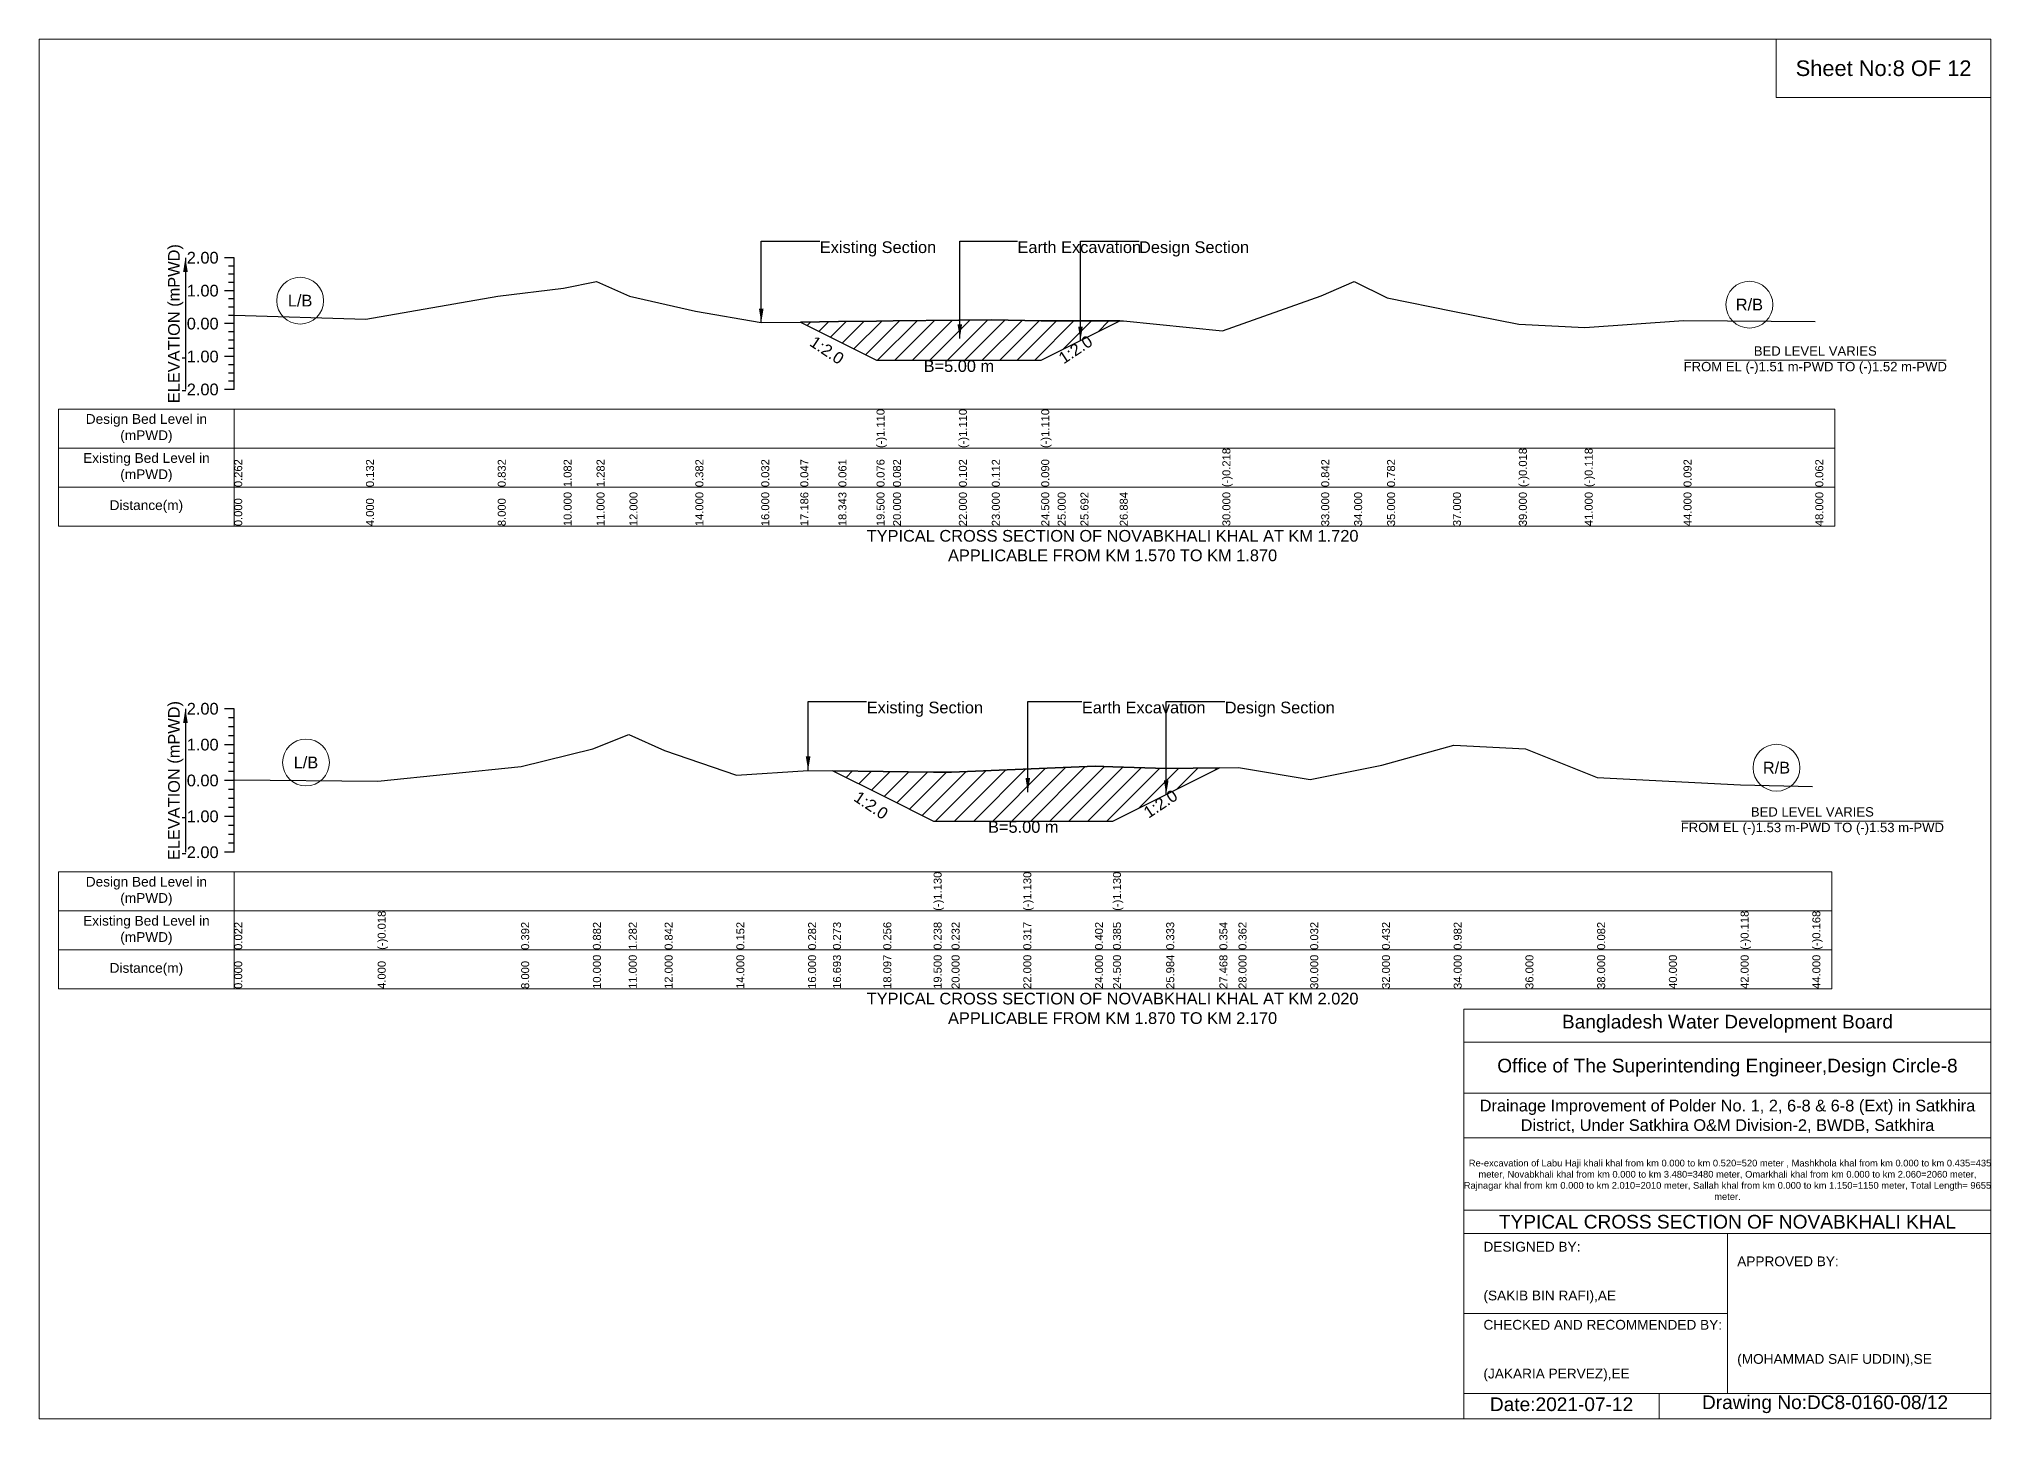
# Model space of a CAD drawing. Header units: inches. Extents: x 91000 to 648000, y -5656 to 141.
# Drawn here: x 320000 to 328000, y -5656 to 0 of the extents above; entities that cross this region are included whole.
import ezdxf

# ---------------------------------------------------------------- set-up
doc = ezdxf.new("R2010")
doc.units = ezdxf.units.IN
doc.header["$LTSCALE"] = 7
doc.header["$MEASUREMENT"] = 0
for name, color, linetype, lineweight in [('Cross section Data Border', 7, 'Continuous', 9), ('Cross Section Labels', 7, 'Continuous', 9), ('Existing_Bed_Level for Xsection', 7, 'Continuous', 25)]:
    doc.layers.add(name, color=color, linetype=linetype, lineweight=lineweight)
doc.styles.get("Standard").update_dxf_attribs({"font": 'arial.ttf'})
doc.dimstyles.get("Standard").update_dxf_attribs({"dimtxt": 0.18, "dimasz": 0.18, "dimexe": 0.18, "dimexo": 0.0625, "dimgap": 0.09, "dimtad": 0, "dimtih": 1, "dimtoh": 1, "dimdec": 4, "dimzin": 0, "dimdsep": 46, "dimtxsty": 'Standard', "dimcen": 0.09, "dimadec": 0, "dimazin": 0, "dimtfac": 1, "dimtdec": 4, "dimtofl": 0, "dimtmove": 0, "dimatfit": 3, "dimfxl": 1, "dimtolj": 1, "dimtzin": 0, "dimarcsym": 0})

msp = doc.modelspace()

# ---------------------------------------------------------------- hatches: boundary and pattern name
at = {"layer": 'Existing_Bed_Level for Xsection'}
h = msp.add_hatch(dxfattribs=at)
h.set_pattern_fill('ANSI31', color=256, scale=405, style=0)
h.paths.add_polyline_path([(323120.2, -1160.2), (323276.3, -1238.3), (323432.5, -1316.4), (323500, -1316.4), (323770, -1316.4), (323905, -1316.4), (324107.5, -1316.4), (324175, -1282.7), (324268.4, -1236), (324429.3, -1155.5), (324268.4, -1155.5), (324175, -1155.5), (324107.5, -1154.5), (323905, -1151.5), (323770, -1152.8), (323500, -1155.5), (323432.5, -1156.3), (323276.3, -1158.3)])
h = msp.add_hatch(dxfattribs=at)
h.set_pattern_fill('ANSI31', color=256, scale=441, style=0)
h.paths.add_polyline_path([(323253.9, -2999.1), (323460.2, -3102.3), (323666.5, -3205.4), (323740, -3205.4), (324034, -3205.4), (324328, -3205.4), (324401.5, -3205.4), (324619.7, -3096.3), (324622, -3095.2), (324837.8, -2987.3), (324622, -2990.5), (324619.7, -2990.4), (324401.5, -2982.8), (324328, -2980.2), (324034, -2992.7), (323740, -3005.2), (323666.5, -3004.3), (323460.2, -3001.7)])

# ---------------------------------------------------------------- linework, layer by layer
at = {"layer": 'Cross section Data Border'}
for points in [[(320080, -1516.6), (327360, -1516.6), (327360, -1996.6), (320080, -1996.6)], [(320080, -3413.3), (327348, -3413.3), (327348, -3893.3), (320080, -3893.3)]]:
    msp.add_lwpolyline(points, close=True, dxfattribs=at)
for points in [[(320800, -1516.6), (320800, -1996.6)], [(320080, -1676.6), (327360, -1676.6)], [(320080, -1836.6), (327360, -1836.6)], [(320800, -3413.3), (320800, -3893.3)], [(320080, -3573.3), (327348, -3573.3)], [(320080, -3733.3), (327348, -3733.3)]]:
    msp.add_lwpolyline(points, dxfattribs=at)
at = {"layer": 'Cross Section Labels'}
for points in [[(320000, 0), (328000, 0), (328000, -5656), (320000, -5656)], [(327120, 0), (328000, 0), (328000, -240), (327120, -240)]]:
    msp.add_lwpolyline(points, close=True, dxfattribs=at)
for points in [[(326744.2, -1316.4), (327815.8, -1316.4)], [(326732.2, -3205.4), (327803.8, -3205.4)], [(325840, -5656), (325840, -3976), (328000, -3976)], [(325840, -4112), (328000, -4112)], [(325840, -4320), (328000, -4320)], [(325840, -4504), (328000, -4504)], [(325840, -4800), (328000, -4800)], [(325840, -4896), (328000, -4896)], [(326920, -4896), (326920, -5552)], [(325840, -5224), (326920, -5224)], [(325840, -5552), (328000, -5552)], [(326640, -5552), (326640, -5656)]]:
    msp.add_lwpolyline(points, dxfattribs=at)
for centre in [(321070, -1072.5), (327010, -1088.7), (321094, -2965.5), (327121, -2986.8)]:
    msp.add_circle(centre, 96, dxfattribs=at)
at = {"layer": 'Existing_Bed_Level for Xsection'}
for points in [[(320800, -896.6), (320760, -896.6)], [(320800, -930.3), (320776, -930.3)], [(320800, -1436.6), (320800, -1301.6), (320800, -1166.6), (320800, -1031.6), (320800, -896.6)], [(320800, -1031.6), (320760, -1031.6)], [(320800, -964.1), (320776, -964.1)], [(320800, -997.8), (320776, -997.8)], [(320800, -1131.2), (321340, -1148.8), (321880, -1054.2), (322150, -1020.5), (322285, -993.5), (322420, -1054.2), (322690, -1115), (322960, -1162.2), (323120.2, -1160.2), (323276.3, -1158.3), (323432.5, -1156.3), (323432.5, -1156.3), (323500, -1155.5), (323770, -1152.8), (323770, -1152.8), (323905, -1151.5), (324107.5, -1154.5), (324107.5, -1154.5), (324175, -1155.5), (324268.4, -1155.5), (324429.3, -1155.5), (324445, -1155.5), (324850, -1196), (325255, -1052.9), (325390, -993.5), (325525, -1061), (325795, -1115), (326065, -1169), (326335, -1182.5), (326740, -1154.2), (327280, -1158.2)], [(320800, -1065.3), (320776, -1065.3)], [(320800, -1099.1), (320776, -1099.1)], [(320800, -1166.6), (320760, -1166.6)], [(320800, -1132.8), (320776, -1132.8)], [(320800, -1200.3), (320776, -1200.3)], [(320800, -1234.1), (320776, -1234.1)], [(320800, -1267.8), (320776, -1267.8)], [(320800, -1301.6), (320760, -1301.6)], [(320800, -1335.3), (320776, -1335.3)], [(320800, -1436.6), (320760, -1436.6)], [(320800, -1369.1), (320776, -1369.1)], [(320800, -1402.8), (320776, -1402.8)], [(320800, -2745.3), (320760, -2745.3)], [(320800, -2782.1), (320776, -2782.1)], [(320800, -3333.3), (320800, -3186.3), (320800, -3039.3), (320800, -2892.3), (320800, -2745.3)], [(320800, -2818.8), (320776, -2818.8)], [(320800, -2855.6), (320776, -2855.6)], [(320800, -3036.1), (321388, -3041.9), (321976, -2981.7), (322270, -2909.7), (322417, -2850.8), (322564, -2915.5), (322858, -3017), (323152, -2997.8), (323253.9, -2999.1), (323460.2, -3001.7), (323666.5, -3004.3), (323666.5, -3004.3), (323740, -3005.2), (324034, -2992.7), (324034, -2992.7), (324328, -2980.2), (324401.5, -2982.8), (324401.5, -2982.8), (324619.7, -2990.4), (324622, -2990.5), (324837.8, -2987.3), (324916, -2986.1), (325210, -3034.6), (325504, -2975.8), (325798, -2894.9), (326092, -2909.7), (326386, -3027.2), (326680, -3041.9), (326974, -3056.7), (327268, -3064)], [(320800, -2892.3), (320760, -2892.3)], [(320800, -2929.1), (320776, -2929.1)], [(320800, -3039.3), (320760, -3039.3)], [(320800, -2965.8), (320776, -2965.8)], [(320800, -3002.6), (320776, -3002.6)], [(320800, -3076.1), (320776, -3076.1)], [(320800, -3112.8), (320776, -3112.8)], [(320800, -3186.3), (320760, -3186.3)], [(320800, -3149.6), (320776, -3149.6)], [(320800, -3223.1), (320776, -3223.1)], [(320800, -3259.8), (320776, -3259.8)], [(320800, -3333.3), (320760, -3333.3)], [(320800, -3296.6), (320776, -3296.6)]]:
    msp.add_lwpolyline(points, dxfattribs=at)
for points in [[(323120.2, -1160.2), (323120.2, -1160.2), (323276.3, -1238.3), (323432.5, -1316.4), (323432.5, -1316.4), (323500, -1316.4), (323770, -1316.4), (323770, -1316.4), (323905, -1316.4), (324107.5, -1316.4), (324107.5, -1316.4), (324175, -1282.7), (324268.4, -1236), (324429.3, -1155.5), (324429.3, -1155.5), (324429.3, -1155.5), (324268.4, -1155.5), (324175, -1155.5), (324107.5, -1154.5), (324107.5, -1154.5), (323905, -1151.5), (323770, -1152.8), (323770, -1152.8), (323500, -1155.5), (323432.5, -1156.3), (323432.5, -1156.3), (323276.3, -1158.3), (323120.2, -1160.2)], [(323253.9, -2999.1), (323460.2, -3102.3), (323666.5, -3205.4), (323666.5, -3205.4), (323740, -3205.4), (324034, -3205.4), (324034, -3205.4), (324328, -3205.4), (324401.5, -3205.4), (324401.5, -3205.4), (324619.7, -3096.3), (324622, -3095.2), (324837.8, -2987.3), (324622, -2990.5), (324619.7, -2990.4), (324401.5, -2982.8), (324401.5, -2982.8), (324328, -2980.2), (324034, -2992.7), (324034, -2992.7), (323740, -3005.2), (323666.5, -3004.3), (323666.5, -3004.3), (323460.2, -3001.7)]]:
    msp.add_lwpolyline(points, close=True, dxfattribs=at)

# ---------------------------------------------------------------- texts
at = {"layer": 'Cross section Data Border', "char_height": 40, "width": 640, "attachment_point": 5}
for s, insert in [('Design Bed Level in (mPWD)', (320440, -1596.6)), ('Existing Bed Level in (mPWD)', (320440, -1756.6)), ('Distance(m)', (320440, -1916.6)), ('Design Bed Level in (mPWD)', (320440, -3493.3)), ('Existing Bed Level in (mPWD)', (320440, -3653.3)), ('Distance(m)', (320440, -3813.3))]:
    msp.add_mtext(s, dxfattribs=dict(at, insert=insert))
at = {"layer": 'Cross Section Labels'}
for s, insert, char_height, attachment_point in [('Sheet No:8 OF 12', (327560, -120), 64, 5), ('Existing Section', (323200, -829.1), 48, 1), ('Earth Excavation', (324010, -829.1), 48, 1), ('Design Section', (324508.4, -829.1), 48, 1), ('L/B', (321070, -1072.5), 48, 5), ('R/B', (327010, -1088.7), 48, 5), ('BED LEVEL VARIES ^JFROM EL (-)1.51 m-PWD TO (-)1.52 m-PWD', (327280, -1316.4), 38.4, 5), ('B=5.00 m', (323770, -1316.4), 48, 2), ('TYPICAL CROSS SECTION OF NOVABKHALI KHAL AT KM 1.720^JAPPLICABLE FROM KM 1.570 TO KM 1.870', (324400, -2076.6), 48, 5), ('Existing Section', (323392, -2715.9), 48, 1), ('Earth Excavation', (324274, -2715.9), 48, 1), ('Design Section', (324859.7, -2715.9), 48, 1), ('L/B', (321094, -2965.5), 48, 5), ('R/B', (327121, -2986.8), 48, 5), ('BED LEVEL VARIES ^JFROM EL (-)1.53 m-PWD TO (-)1.53 m-PWD', (327268, -3205.4), 38.4, 5), ('B=5.00 m', (324034, -3205.4), 48, 2), ('TYPICAL CROSS SECTION OF NOVABKHALI KHAL AT KM 2.020^JAPPLICABLE FROM KM 1.870 TO KM 2.170', (324400, -3973.3), 48, 5), ('Bangladesh Water Development Board', (326920, -4036), 56, 5), ('Office of The Superintending Engineer,Design Circle-8', (326920, -4216), 56, 5)]:
    msp.add_mtext(s, dxfattribs=dict(at, insert=insert, char_height=char_height, attachment_point=attachment_point))
at = {"layer": 'Cross Section Labels', "char_height": 48, "attachment_point": 2}
for insert, rotation in [((323242.6, -1255.2), 326.30993), ((324234.7, -1252.8), 33.69007), ((323423.5, -3120.6), 326.30993), ((324582.9, -3114.7), 33.69007)]:
    msp.add_mtext('1:2.0', dxfattribs=dict(at, insert=insert, rotation=rotation))
at = {"layer": 'Cross Section Labels'}
for s, insert, char_height, width, attachment_point in [('Drainage Improvement of Polder No. 1, 2, 6-8 & 6-8 (Ext) in Satkhira District, Under Satkhira O&M Division-2, BWDB, Satkhira', (326920, -4416), 48, 2240, 5), ('  Re-excavation of Labu Haji khali khal from km 0.000 to km 0.520=520 meter , Mashkhola khal from km 0.000 to km 0.435=435 meter, Novabkhali khal from km 0.000 to km 3.480=3480 meter, Omarkhali khal from km 0.000 to km 2.060=2060 meter, Rajnagar khal from km 0.000 to km 2.010=2010 meter, Sallah khal from km 0.000 to km 1.150=1150 meter, Total Length= 9655 meter. ', (326920, -4676), 27.4148, 2160, 5), ('TYPICAL CROSS SECTION OF NOVABKHALI KHAL', (326920, -4848), 56, 2240, 5), ('DESIGNED BY:^J^J^J(SAKIB BIN RAFI),AE', (325920, -5056), 40, 1120, 4), ('APPROVED BY:^J^J^J^J^J^J(MOHAMMAD SAIF UDDIN),SE', (326960, -5216), 40, 1120, 4), ('CHECKED AND RECOMMENDED BY:^J^J^J(JAKARIA PERVEZ),EE', (325920, -5376), 40, 1120, 4), ('Date:2021-07-12', (326240, -5596), 56, 1120, 5), ('Drawing No:DC8-0160-08/12', (327320, -5596), 56, 1760, 5)]:
    msp.add_mtext(s, dxfattribs=dict(at, insert=insert, char_height=char_height, width=width, attachment_point=attachment_point))
at = {"layer": 'Existing_Bed_Level for Xsection', "rotation": 90}
for s, insert, char_height, attachment_point in [('ELEVATION (mPWD)', (320560, -1166.6), 48, 5), ('(-)1.110', (323432.5, -1676.6), 32.8, 1), ('(-)1.110', (323770, -1676.6), 32.8, 1), ('(-)1.110', (324107.5, -1676.6), 32.8, 1), ('(-)0.218', (324850, -1836.6), 32.8, 1), ('(-)0.018', (326065, -1836.6), 32.8, 1), ('(-)0.118', (326335, -1836.6), 32.8, 1), ('0.262', (320800, -1836.6), 32.8, 1), ('0.132', (321340, -1836.6), 32.8, 1), ('0.832', (321880, -1836.6), 32.8, 1), ('1.082', (322150, -1836.6), 32.8, 1), ('1.282', (322285, -1836.6), 32.8, 1), ('0.382', (322690, -1836.6), 32.8, 1), ('0.032', (322960, -1836.6), 32.8, 1), ('0.047', (323120.2, -1836.6), 32.8, 1), ('0.061', (323276.3, -1836.6), 32.8, 1), ('0.076', (323432.5, -1836.6), 32.8, 1), ('0.082', (323500, -1836.6), 32.8, 1), ('0.102', (323770, -1836.6), 32.8, 1), ('0.112', (323905, -1836.6), 32.8, 1), ('0.090', (324107.5, -1836.6), 32.8, 1), ('0.842', (325255, -1836.6), 32.8, 1), ('0.782', (325525, -1836.6), 32.8, 1), ('0.092', (326740, -1836.6), 32.8, 1), ('0.062', (327280, -1836.6), 32.8, 1), ('0.000', (320800, -1996.6), 32.8, 1), ('4.000', (321340, -1996.6), 32.8, 1), ('8.000', (321880, -1996.6), 32.8, 1), ('10.000', (322150, -1996.6), 32.8, 1), ('11.000', (322285, -1996.6), 32.8, 1), ('12.000', (322420, -1996.6), 32.8, 1), ('14.000', (322690, -1996.6), 32.8, 1), ('16.000', (322960, -1996.6), 32.8, 1), ('17.186', (323120.2, -1996.6), 32.8, 1), ('18.343', (323276.3, -1996.6), 32.8, 1), ('19.500', (323432.5, -1996.6), 32.8, 1), ('20.000', (323500, -1996.6), 32.8, 1), ('22.000', (323770, -1996.6), 32.8, 1), ('23.000', (323905, -1996.6), 32.8, 1), ('24.500', (324107.5, -1996.6), 32.8, 1), ('25.000', (324175, -1996.6), 32.8, 1), ('25.692', (324268.4, -1996.6), 32.8, 1), ('26.884', (324429.3, -1996.6), 32.8, 1), ('30.000', (324850, -1996.6), 32.8, 1), ('33.000', (325255, -1996.6), 32.8, 1), ('34.000', (325390, -1996.6), 32.8, 1), ('35.000', (325525, -1996.6), 32.8, 1), ('37.000', (325795, -1996.6), 32.8, 1), ('39.000', (326065, -1996.6), 32.8, 1), ('41.000', (326335, -1996.6), 32.8, 1), ('44.000', (326740, -1996.6), 32.8, 1), ('48.000', (327280, -1996.6), 32.8, 1), ('ELEVATION (mPWD)', (320560, -3039.3), 48, 5), ('(-)1.130', (323666.5, -3573.3), 32.8, 1), ('(-)1.130', (324034, -3573.3), 32.8, 1), ('(-)1.130', (324401.5, -3573.3), 32.8, 1), ('(-)0.018', (321388, -3733.3), 32.8, 1), ('(-)0.118', (326974, -3733.3), 32.8, 1), ('(-)0.168', (327268, -3733.3), 32.8, 1), ('0.022', (320800, -3733.3), 32.8, 1), ('0.392', (321976, -3733.3), 32.8, 1), ('0.882', (322270, -3733.3), 32.8, 1), ('1.282', (322417, -3733.3), 32.8, 1), ('0.842', (322564, -3733.3), 32.8, 1), ('0.152', (322858, -3733.3), 32.8, 1), ('0.282', (323152, -3733.3), 32.8, 1), ('0.273', (323253.9, -3733.3), 32.8, 1), ('0.256', (323460.2, -3733.3), 32.8, 1), ('0.238', (323666.5, -3733.3), 32.8, 1), ('0.232', (323740, -3733.3), 32.8, 1), ('0.317', (324034, -3733.3), 32.8, 1), ('0.402', (324328, -3733.3), 32.8, 1), ('0.385', (324401.5, -3733.3), 32.8, 1), ('0.333', (324619.7, -3733.3), 32.8, 1), ('0.354', (324837.8, -3733.3), 32.8, 1), ('0.362', (324916, -3733.3), 32.8, 1), ('0.032', (325210, -3733.3), 32.8, 1), ('0.432', (325504, -3733.3), 32.8, 1), ('0.982', (325798, -3733.3), 32.8, 1), ('0.082', (326386, -3733.3), 32.8, 1), ('10.000', (322270, -3893.3), 32.8, 1), ('11.000', (322417, -3893.3), 32.8, 1), ('12.000', (322564, -3893.3), 32.8, 1), ('14.000', (322858, -3893.3), 32.8, 1), ('16.000', (323152, -3893.3), 32.8, 1), ('16.693', (323253.9, -3893.3), 32.8, 1), ('18.097', (323460.2, -3893.3), 32.8, 1), ('19.500', (323666.5, -3893.3), 32.8, 1), ('20.000', (323740, -3893.3), 32.8, 1), ('22.000', (324034, -3893.3), 32.8, 1), ('24.000', (324328, -3893.3), 32.8, 1), ('24.500', (324401.5, -3893.3), 32.8, 1), ('25.984', (324619.7, -3893.3), 32.8, 1), ('27.468', (324837.8, -3893.3), 32.8, 1), ('28.000', (324916, -3893.3), 32.8, 1), ('30.000', (325210, -3893.3), 32.8, 1), ('32.000', (325504, -3893.3), 32.8, 1), ('34.000', (325798, -3893.3), 32.8, 1), ('36.000', (326092, -3893.3), 32.8, 1), ('38.000', (326386, -3893.3), 32.8, 1), ('40.000', (326680, -3893.3), 32.8, 1), ('42.000', (326974, -3893.3), 32.8, 1), ('44.000', (327268, -3893.3), 32.8, 1), ('0.000', (320800, -3893.3), 32.8, 1), ('4.000', (321388, -3893.3), 32.8, 1), ('8.000', (321976, -3893.3), 32.8, 1)]:
    msp.add_mtext(s, dxfattribs=dict(at, insert=insert, char_height=char_height, attachment_point=attachment_point))
at = {"layer": 'Existing_Bed_Level for Xsection', "char_height": 48, "attachment_point": 6}
for s, insert in [('2.00', (320736, -896.6)), ('1.00', (320736, -1031.6)), ('0.00', (320736, -1166.6)), ('-1.00', (320736, -1301.6)), ('-2.00', (320736, -1436.6)), ('2.00', (320736, -2745.3)), ('1.00', (320736, -2892.3)), ('0.00', (320736, -3039.3)), ('-1.00', (320736, -3186.3)), ('-2.00', (320736, -3333.3))]:
    msp.add_mtext(s, dxfattribs=dict(at, insert=insert))

# ---------------------------------------------------------------- leaders
at = {"layer": 'Cross Section Labels', "annotation_type": 0, "has_hookline": 1, "hookline_direction": 0}
for points, text_width in [([(322960, -1162.2), (322960, -829.1), (323199.9, -829.1)], 467.2), ([(323773.8, -1227.1), (323773.8, -829.1), (324009.9, -829.1)], 497), ([(324268.4, -1236), (324268.4, -829.1), (324508.3, -829.1)], 441.2), ([(323152, -2997.8), (323152, -2715.9), (323391.9, -2715.9)], 467.2), ([(324052.5, -3086.5), (324052.5, -2715.9), (324273.9, -2715.9)], 497), ([(324619.7, -3096.3), (324619.7, -2715.9), (324859.6, -2715.9)], 441.2)]:
    msp.add_leader(points, dimstyle='Standard', override={"dimasz": 57.6}, dxfattribs=dict(at, text_width=text_width))
at = {"layer": 'Existing_Bed_Level for Xsection'}
for points in [[(320600, -896.6), (320600, -1436.6)], [(320600, -2745.3), (320600, -3333.3)]]:
    msp.add_leader(points, dimstyle='Standard', override={"dimasz": 57.6}, dxfattribs=at)

doc.saveas('drawing.dxf')
